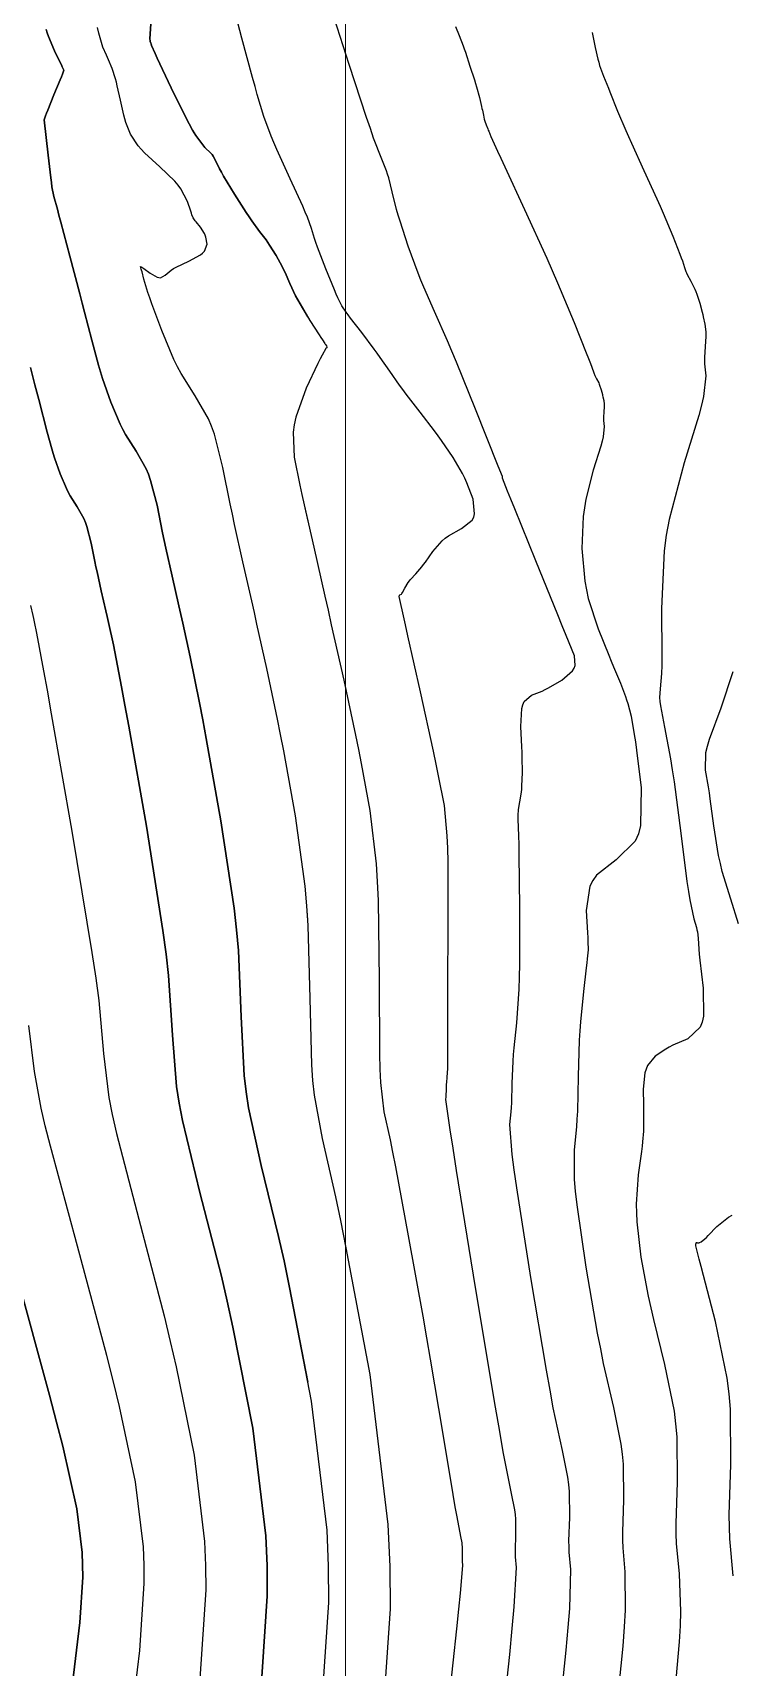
# Model space of a CAD drawing. Header units: metres. Extents: x 837117 to 838477, y 1189012 to 1191015.
# Drawn here: x 837863.3 to 837892.9, y 1189895.6 to 1189964.9 of the extents above; entities that cross this region are included whole.
import ezdxf

# ---------------------------------------------------------------- set-up
doc = ezdxf.new("R2010")
doc.units = ezdxf.units.M
doc.header["$LTSCALE"] = 0.3
doc.layers.add('COORD', color=7, linetype='Continuous', lineweight=20)
doc.layers.add('COTAS 10', color=1, linetype='Continuous')
doc.layers.add('COTAS INT', color=252, linetype='Continuous')

msp = doc.modelspace()

# ---------------------------------------------------------------- linework, layer by layer
at = {"layer": 'COORD'}
msp.add_line((837876.514, 1189013.872), (837876.514, 1191013.872), dxfattribs=at)
at = {"layer": 'COTAS 10'}
for points, elevation in [([(837875.434, 1189892.738), (837875.814, 1189898.371), (837875.801, 1189899.911), (837875.737, 1189901.443), (837875.079, 1189906.906), (837874.148, 1189911.73), (837873.912, 1189912.859), (837873.685, 1189913.898), (837872.945, 1189916.906), (837872.403, 1189919.347), (837872.301, 1189920.029), (837872.22, 1189920.714), (837872.101, 1189923.212), (837871.979, 1189926.015), (837871.896, 1189926.893), (837871.792, 1189927.815), (837871.236, 1189931.513), (837870.613, 1189935.007), (837870.466, 1189935.8), (837870.33, 1189936.518), (837869.931, 1189938.48), (837869.614, 1189939.896), (837869.53, 1189940.27), (837869.447, 1189940.635), (837869.162, 1189941.889), (837868.897, 1189943.081), (837868.827, 1189943.408), (837868.759, 1189943.734), (837868.525, 1189944.9), (837868.254, 1189945.956), (837868.162, 1189946.212), (837868.062, 1189946.452), (837867.643, 1189947.189), (837867.194, 1189947.894), (837867.076, 1189948.114), (837866.961, 1189948.345), (837866.569, 1189949.269), (837866.217, 1189950.278), (837866.128, 1189950.561), (837866.041, 1189950.847), (837865.756, 1189951.897), (837865.453, 1189953.091), (837865.356, 1189953.468), (837865.252, 1189953.865), (837864.83, 1189955.465), (837864.446, 1189956.905), (837864.366, 1189957.201), (837864.298, 1189957.452), (837864.151, 1189957.987), (837864.07, 1189958.405), (837864.044, 1189958.583), (837864.016, 1189958.787), (837863.901, 1189959.749), (837863.736, 1189961.238), (837863.798, 1189961.418), (837863.838, 1189961.521), (837863.888, 1189961.647), (837864.154, 1189962.297), (837864.419, 1189962.945), (837864.469, 1189963.071), (837864.509, 1189963.173), (837864.57, 1189963.349), (837864.506, 1189963.491), (837864.468, 1189963.572), (837864.42, 1189963.67), (837864.173, 1189964.176), (837863.916, 1189964.772), (837863.863, 1189964.926), (837863.817, 1189965.077)], 1810), ([(837863.817, 1189965.077), (837863.863, 1189964.926), (837863.916, 1189964.772), (837864.173, 1189964.176), (837864.42, 1189963.67), (837864.468, 1189963.572), (837864.506, 1189963.491), (837864.57, 1189963.349), (837864.509, 1189963.173), (837864.469, 1189963.071), (837864.419, 1189962.945), (837864.154, 1189962.297), (837863.888, 1189961.647), (837863.838, 1189961.521), (837863.798, 1189961.418), (837863.736, 1189961.238), (837863.901, 1189959.749), (837864.016, 1189958.787), (837864.044, 1189958.583), (837864.07, 1189958.405), (837864.151, 1189957.987), (837864.298, 1189957.452), (837864.366, 1189957.201), (837864.446, 1189956.905), (837864.83, 1189955.465), (837865.252, 1189953.865), (837865.356, 1189953.468), (837865.453, 1189953.091), (837865.756, 1189951.897), (837866.041, 1189950.847), (837866.128, 1189950.561), (837866.217, 1189950.278), (837866.569, 1189949.269), (837866.961, 1189948.345), (837867.076, 1189948.114), (837867.194, 1189947.894), (837867.643, 1189947.189), (837868.062, 1189946.452), (837868.162, 1189946.212), (837868.254, 1189945.956), (837868.525, 1189944.9), (837868.759, 1189943.734), (837868.827, 1189943.408), (837868.897, 1189943.081), (837869.162, 1189941.889), (837869.447, 1189940.635), (837869.53, 1189940.27), (837869.614, 1189939.896), (837869.931, 1189938.48), (837870.33, 1189936.518), (837870.466, 1189935.8), (837870.613, 1189935.007), (837871.236, 1189931.513), (837871.792, 1189927.815), (837871.896, 1189926.893), (837871.979, 1189926.015), (837872.101, 1189923.212), (837872.22, 1189920.714), (837872.301, 1189920.029), (837872.403, 1189919.347), (837872.945, 1189916.906), (837873.685, 1189913.898), (837873.912, 1189912.859), (837874.148, 1189911.73), (837874.923, 1189907.712)], 1810), ([(837881.183, 1189965.204), (837881.346, 1189964.825), (837881.506, 1189964.388), (837881.554, 1189964.25), (837881.604, 1189964.106), (837881.8, 1189963.525), (837881.988, 1189962.939), (837882.032, 1189962.79), (837882.074, 1189962.648), (837882.2, 1189962.186), (837882.29, 1189961.813), (837882.31, 1189961.728), (837882.328, 1189961.651), (837882.372, 1189961.435), (837882.408, 1189961.272), (837882.434, 1189961.184), (837882.489, 1189961.03), (837882.557, 1189960.863), (837882.578, 1189960.811), (837882.6, 1189960.756), (837882.688, 1189960.538), (837882.964, 1189959.921), (837883.104, 1189959.615), (837883.273, 1189959.25), (837884.111, 1189957.445), (837885.055, 1189955.379), (837885.289, 1189954.849), (837885.512, 1189954.338), (837886.219, 1189952.644), (837886.729, 1189951.367), (837886.828, 1189951.117), (837886.907, 1189950.913), (837887.041, 1189950.554), (837887.069, 1189950.47), (837887.082, 1189950.44), (837887.098, 1189950.406), (837887.174, 1189950.261), (837887.26, 1189950.089), (837887.281, 1189950.039), (837887.301, 1189949.987), (837887.365, 1189949.792), (837887.416, 1189949.6), (837887.428, 1189949.551), (837887.44, 1189949.503), (837887.474, 1189949.346), (837887.491, 1189949.184), (837887.493, 1189949.133), (837887.492, 1189949.08), (837887.477, 1189948.867), (837887.464, 1189948.633), (837887.465, 1189948.566), (837887.468, 1189948.498), (837887.495, 1189948.246), (837887.448, 1189947.805), (837887.404, 1189947.618), (837887.347, 1189947.402), (837887.03, 1189946.39), (837886.711, 1189945.152), (837886.653, 1189944.794), (837886.607, 1189944.43), (837886.55, 1189943.061), (837886.671, 1189941.682), (837886.738, 1189941.311), (837886.82, 1189940.945), (837887.233, 1189939.664), (837887.687, 1189938.55), (837887.794, 1189938.289), (837887.893, 1189938.049), (837888.182, 1189937.353), (837888.394, 1189936.798), (837888.445, 1189936.647), (837888.492, 1189936.497), (837888.633, 1189935.964), (837888.772, 1189935.177), (837888.818, 1189934.867), (837888.866, 1189934.517), (837889.068, 1189932.919), (837889.04, 1189931.32), (837888.944, 1189930.969), (837888.809, 1189930.657), (837888.001, 1189929.863), (837887.163, 1189929.21), (837887.009, 1189928.987), (837886.888, 1189928.746), (837886.734, 1189927.724), (837886.786, 1189926.773), (837886.795, 1189926.576), (837886.802, 1189926.409), (837886.809, 1189926.047), (837886.773, 1189925.672), (837886.754, 1189925.496), (837886.73, 1189925.29), (837886.609, 1189924.286), (837886.486, 1189922.998), (837886.46, 1189922.613), (837886.439, 1189922.216), (837886.394, 1189920.677), (837886.355, 1189919.215), (837886.338, 1189918.867), (837886.317, 1189918.543), (837886.218, 1189917.574), (837886.222, 1189916.317), (837886.266, 1189915.811), (837886.33, 1189915.236), (837886.714, 1189912.589), (837887.202, 1189909.794), (837887.331, 1189909.126), (837887.457, 1189908.504), (837887.89, 1189906.64), (837888.206, 1189905.089), (837888.259, 1189904.664), (837888.297, 1189904.242), (837888.308, 1189902.733), (837888.266, 1189901.355), (837888.269, 1189901.015), (837888.28, 1189900.693), (837888.374, 1189899.68), (837888.384, 1189898.055), (837888.342, 1189897.346), (837888.28, 1189896.526), (837887.894, 1189892.631)], 1820)]:
    msp.add_lwpolyline(points, dxfattribs=dict(at, elevation=elevation))
at = {"layer": 'COTAS INT'}
for points, elevation in [([(837874.923, 1189957.065), (837874.903, 1189957.123), (837874.815, 1189957.334), (837874.708, 1189957.578), (837874.177, 1189958.738), (837873.613, 1189959.98), (837873.486, 1189960.277), (837873.371, 1189960.553), (837873.062, 1189961.381), (837872.78, 1189962.314), (837872.683, 1189962.657), (837872.576, 1189963.036), (837872.12, 1189964.71), (837871.711, 1189966.279)], 1816), ([(837882.882, 1189890.555), (837883.485, 1189896.167), (837883.595, 1189897.273), (837883.68, 1189898.184), (837883.779, 1189899.856), (837883.737, 1189900.313), (837883.732, 1189900.458), (837883.73, 1189900.611), (837883.75, 1189901.233), (837883.744, 1189901.914), (837883.727, 1189902.105), (837883.703, 1189902.297), (837883.561, 1189902.997), (837883.214, 1189904.766), (837883.061, 1189905.632), (837882.884, 1189906.66), (837882.039, 1189911.733), (837881.234, 1189916.688), (837881.082, 1189917.642), (837880.96, 1189918.415), (837880.776, 1189919.697), (837880.788, 1189919.818), (837880.79, 1189919.859), (837880.793, 1189919.902), (837880.798, 1189920.084), (837880.805, 1189920.295), (837880.81, 1189920.356), (837880.814, 1189920.419), (837880.839, 1189920.656), (837880.862, 1189921.024), (837880.865, 1189921.168), (837880.868, 1189921.332), (837880.866, 1189922.078), (837880.862, 1189923.38), (837880.864, 1189923.895), (837880.866, 1189924.476), (837880.881, 1189927.132), (837880.869, 1189929.784), (837880.854, 1189930.364), (837880.834, 1189930.877), (837880.718, 1189932.17), (837880.471, 1189933.429), (837880.368, 1189933.92), (837880.25, 1189934.473), (837879.699, 1189936.984), (837879.169, 1189939.359), (837879.065, 1189939.826), (837878.979, 1189940.21), (837878.823, 1189940.91), (837878.802, 1189941.037), (837878.801, 1189941.06), (837878.804, 1189941.078), (837878.831, 1189941.099), (837878.89, 1189941.136), (837878.912, 1189941.164), (837878.936, 1189941.199), (837879.041, 1189941.388), (837879.184, 1189941.627), (837879.232, 1189941.693), (837879.283, 1189941.759), (837879.497, 1189941.998), (837879.753, 1189942.288), (837879.831, 1189942.386), (837879.912, 1189942.492), (837880.231, 1189942.939), (837880.624, 1189943.391), (837880.751, 1189943.501), (837880.887, 1189943.603), (837881.445, 1189943.913), (837881.892, 1189944.265), (837881.958, 1189944.393), (837881.999, 1189944.534), (837881.937, 1189945.155), (837881.669, 1189945.858), (837881.58, 1189946.051), (837881.484, 1189946.243), (837881.082, 1189946.931), (837880.598, 1189947.641), (837880.449, 1189947.847), (837880.295, 1189948.057), (837879.688, 1189948.849), (837879.097, 1189949.613), (837878.953, 1189949.806), (837878.817, 1189949.991), (837878.396, 1189950.59), (837877.992, 1189951.172), (837877.866, 1189951.346), (837877.735, 1189951.525), (837877.21, 1189952.221), (837876.738, 1189952.84), (837876.639, 1189952.972), (837876.554, 1189953.086), (837876.363, 1189953.357), (837876.198, 1189953.693), (837876.13, 1189953.85), (837876.052, 1189954.034), (837875.69, 1189954.926), (837875.337, 1189955.84), (837875.265, 1189956.038), (837875.203, 1189956.212), (837875.075, 1189956.637), (837874.903, 1189957.123), (837874.815, 1189957.334), (837874.708, 1189957.578), (837874.177, 1189958.738), (837873.613, 1189959.98), (837873.486, 1189960.277), (837873.371, 1189960.553), (837873.062, 1189961.381), (837872.78, 1189962.314), (837872.683, 1189962.657), (837872.576, 1189963.036), (837872.12, 1189964.71), (837871.711, 1189966.279)], 1816), ([(837885.388, 1189891.593), (837885.883, 1189896.347), (837885.969, 1189897.31), (837886.032, 1189898.119), (837886.077, 1189899.768), (837886.008, 1189900.503), (837886.001, 1189900.736), (837885.998, 1189900.983), (837886.029, 1189901.983), (837886.021, 1189903.078), (837885.993, 1189903.385), (837885.955, 1189903.693), (837885.725, 1189904.818), (837885.335, 1189906.635), (837885.196, 1189907.379), (837885.043, 1189908.227), (837884.377, 1189912.161), (837883.782, 1189915.962), (837883.674, 1189916.727), (837883.591, 1189917.366), (837883.497, 1189918.636), (837883.553, 1189919.18), (837883.564, 1189919.363), (837883.574, 1189919.559), (837883.596, 1189920.38), (837883.631, 1189921.33), (837883.65, 1189921.607), (837883.672, 1189921.889), (837883.784, 1189922.959), (837883.888, 1189924.382), (837883.906, 1189924.888), (837883.918, 1189925.442), (837883.921, 1189927.846), (837883.892, 1189930.075), (837883.884, 1189930.518), (837883.877, 1189930.887), (837883.851, 1189931.592), (837883.846, 1189931.836), (837883.852, 1189931.913), (837883.861, 1189931.995), (837883.919, 1189932.327), (837883.983, 1189932.736), (837883.995, 1189932.866), (837884.006, 1189933.003), (837884.024, 1189933.559), (837884.018, 1189934.226), (837884.012, 1189934.433), (837884.004, 1189934.65), (837883.962, 1189935.515), (837884, 1189936.284), (837884.042, 1189936.441), (837884.098, 1189936.573), (837884.414, 1189936.848), (837884.859, 1189937.017), (837884.995, 1189937.082), (837885.137, 1189937.156), (837885.697, 1189937.488), (837886.143, 1189937.879), (837886.214, 1189937.99), (837886.261, 1189938.101), (837886.237, 1189938.512), (837885.879, 1189939.383), (837885.714, 1189939.785), (837885.522, 1189940.256), (837884.594, 1189942.539), (837883.7, 1189944.742), (837883.529, 1189945.163), (837883.392, 1189945.503), (837883.174, 1189946.05), (837883.174, 1189946.064), (837883.175, 1189946.067), (837883.175, 1189946.071), (837883.179, 1189946.083), (837883.182, 1189946.093), (837883.182, 1189946.095), (837883.183, 1189946.097), (837883.183, 1189946.114), (837883.182, 1189946.117), (837883.181, 1189946.119), (837883.181, 1189946.12), (837883.18, 1189946.121), (837883.179, 1189946.123), (837883.179, 1189946.124), (837883.003, 1189946.562), (837882.034, 1189948.978), (837881.222, 1189950.971), (837881.027, 1189951.438), (837880.844, 1189951.867), (837880.293, 1189953.111), (837879.838, 1189954.146), (837879.717, 1189954.444), (837879.598, 1189954.748), (837879.184, 1189955.884), (837878.836, 1189956.948), (837878.758, 1189957.205), (837878.688, 1189957.447), (837878.503, 1189958.185), (837878.355, 1189958.784), (837878.308, 1189958.938), (837878.258, 1189959.086), (837878.059, 1189959.579), (837877.715, 1189960.472), (837877.574, 1189960.873), (837877.414, 1189961.341), (837876.67, 1189963.585), (837875.908, 1189965.964)], 1818), ([(837874.923, 1189927.321), (837874.881, 1189927.917), (837874.805, 1189928.754), (837874.397, 1189931.732), (837873.899, 1189934.481), (837873.767, 1189935.173), (837873.637, 1189935.836), (837873.187, 1189937.981), (837872.766, 1189939.862), (837872.654, 1189940.358), (837872.544, 1189940.844), (837872.166, 1189942.508), (837871.814, 1189944.091), (837871.722, 1189944.526), (837871.631, 1189944.959), (837871.32, 1189946.507), (837870.96, 1189947.908), (837870.838, 1189948.248), (837870.706, 1189948.567), (837870.149, 1189949.546), (837869.553, 1189950.482), (837869.396, 1189950.775), (837869.244, 1189951.081), (837868.723, 1189952.309), (837868.306, 1189953.446), (837868.218, 1189953.696), (837868.142, 1189953.918), (837867.969, 1189954.485), (837867.889, 1189954.801), (837867.873, 1189954.864), (837867.859, 1189954.917), (837867.83, 1189955.022), (837867.883, 1189955.001), (837867.922, 1189954.974), (837867.971, 1189954.939), (837868.234, 1189954.737), (837868.532, 1189954.566), (837868.603, 1189954.551), (837868.669, 1189954.55), (837868.867, 1189954.66), (837869.121, 1189954.872), (837869.223, 1189954.935), (837869.338, 1189955), (837869.868, 1189955.249), (837870.364, 1189955.519), (837870.458, 1189955.596), (837870.533, 1189955.675), (837870.647, 1189955.971), (837870.599, 1189956.267), (837870.571, 1189956.347), (837870.538, 1189956.425), (837870.363, 1189956.698), (837870.186, 1189956.918), (837870.15, 1189956.964), (837870.12, 1189957.003), (837870.059, 1189957.085), (837870.007, 1189957.216), (837869.983, 1189957.285), (837869.955, 1189957.368), (837869.818, 1189957.785), (837869.538, 1189958.319), (837869.419, 1189958.475), (837869.283, 1189958.636), (837868.643, 1189959.247), (837867.992, 1189959.847), (837867.85, 1189960), (837867.723, 1189960.148), (837867.402, 1189960.637), (837867.205, 1189961.133), (837867.157, 1189961.286), (837867.111, 1189961.445), (837866.97, 1189962.076), (837866.841, 1189962.691), (837866.804, 1189962.841), (837866.766, 1189962.982), (837866.624, 1189963.414), (837866.473, 1189963.782), (837866.43, 1189963.882), (837866.386, 1189963.98), (837866.222, 1189964.328), (837866.054, 1189964.915), (837866.007, 1189965.165)], 1812), ([(837877.981, 1189891.54), (837878.423, 1189898.102), (837878.408, 1189899.896), (837878.334, 1189901.681), (837877.567, 1189908.046), (837876.553, 1189913.413), (837876.323, 1189914.568), (837876.115, 1189915.581), (837875.544, 1189918.046), (837875.203, 1189919.888), (837875.14, 1189920.508), (837875.091, 1189921.176), (837875.024, 1189923.987), (837874.941, 1189927.075), (837874.881, 1189927.917), (837874.805, 1189928.754), (837874.397, 1189931.732), (837873.899, 1189934.481), (837873.767, 1189935.173), (837873.637, 1189935.836), (837873.187, 1189937.981), (837872.766, 1189939.862), (837872.654, 1189940.358), (837872.544, 1189940.844), (837872.166, 1189942.508), (837871.814, 1189944.091), (837871.722, 1189944.526), (837871.631, 1189944.959), (837871.32, 1189946.507), (837870.96, 1189947.908), (837870.838, 1189948.248), (837870.706, 1189948.567), (837870.149, 1189949.546), (837869.553, 1189950.482), (837869.396, 1189950.775), (837869.244, 1189951.081), (837868.723, 1189952.309), (837868.306, 1189953.446), (837868.218, 1189953.696), (837868.142, 1189953.918), (837867.969, 1189954.485), (837867.889, 1189954.801), (837867.873, 1189954.864), (837867.859, 1189954.917), (837867.83, 1189955.022), (837867.883, 1189955.001), (837867.922, 1189954.974), (837867.971, 1189954.939), (837868.234, 1189954.737), (837868.532, 1189954.566), (837868.603, 1189954.551), (837868.669, 1189954.55), (837868.867, 1189954.66), (837869.121, 1189954.872), (837869.223, 1189954.935), (837869.338, 1189955), (837869.868, 1189955.249), (837870.364, 1189955.519), (837870.458, 1189955.596), (837870.533, 1189955.675), (837870.647, 1189955.971), (837870.599, 1189956.267), (837870.571, 1189956.347), (837870.538, 1189956.425), (837870.363, 1189956.698), (837870.186, 1189956.918), (837870.15, 1189956.964), (837870.12, 1189957.003), (837870.059, 1189957.085), (837870.007, 1189957.216), (837869.983, 1189957.285), (837869.955, 1189957.368), (837869.818, 1189957.785), (837869.538, 1189958.319), (837869.419, 1189958.475), (837869.283, 1189958.636), (837868.643, 1189959.247), (837867.992, 1189959.847), (837867.85, 1189960), (837867.723, 1189960.148), (837867.402, 1189960.637), (837867.205, 1189961.133), (837867.157, 1189961.286), (837867.111, 1189961.445), (837866.97, 1189962.076), (837866.841, 1189962.691), (837866.804, 1189962.841), (837866.766, 1189962.982), (837866.624, 1189963.414), (837866.473, 1189963.782), (837866.43, 1189963.882), (837866.386, 1189963.98), (837866.222, 1189964.328), (837866.054, 1189964.915), (837866.007, 1189965.165)], 1812), ([(837874.923, 1189952.889), (837874.591, 1189953.438), (837874.494, 1189953.612), (837874.406, 1189953.777), (837874.161, 1189954.303), (837873.958, 1189954.771), (837873.895, 1189954.9), (837873.831, 1189955.029), (837873.575, 1189955.491), (837873.302, 1189955.928), (837873.226, 1189956.041), (837873.15, 1189956.15), (837872.874, 1189956.515), (837872.543, 1189956.965), (837872.432, 1189957.128), (837872.313, 1189957.308), (837871.812, 1189958.096), (837871.352, 1189958.856), (837871.259, 1189959.019), (837871.18, 1189959.16), (837871.019, 1189959.497), (837870.909, 1189959.707), (837870.862, 1189959.769), (837870.808, 1189959.832), (837870.556, 1189960.073), (837870.173, 1189960.577), (837870.037, 1189960.806), (837869.888, 1189961.074), (837869.24, 1189962.365), (837868.649, 1189963.615), (837868.535, 1189963.857), (837868.444, 1189964.054), (837868.294, 1189964.39), (837868.286, 1189964.427), (837868.284, 1189964.436), (837868.281, 1189964.445), (837868.273, 1189964.471), (837868.264, 1189964.494), (837868.258, 1189964.506), (837868.248, 1189964.527), (837868.238, 1189964.563), (837868.235, 1189964.578), (837868.232, 1189964.596), (837868.222, 1189964.678), (837868.267, 1189965.314)], 1814), ([(837868.267, 1189965.314), (837868.222, 1189964.678), (837868.232, 1189964.596), (837868.235, 1189964.578), (837868.238, 1189964.563), (837868.248, 1189964.527), (837868.258, 1189964.506), (837868.264, 1189964.494), (837868.273, 1189964.471), (837868.281, 1189964.445), (837868.284, 1189964.436), (837868.286, 1189964.427), (837868.294, 1189964.39), (837868.444, 1189964.054), (837868.535, 1189963.857), (837868.649, 1189963.615), (837869.24, 1189962.365), (837869.888, 1189961.074), (837870.037, 1189960.806), (837870.173, 1189960.577), (837870.556, 1189960.073), (837870.808, 1189959.832), (837870.862, 1189959.769), (837870.909, 1189959.707), (837871.019, 1189959.497), (837871.18, 1189959.16), (837871.259, 1189959.019), (837871.352, 1189958.856), (837871.812, 1189958.096), (837872.313, 1189957.308), (837872.432, 1189957.128), (837872.543, 1189956.965), (837872.874, 1189956.515), (837873.15, 1189956.15), (837873.226, 1189956.041), (837873.302, 1189955.928), (837873.575, 1189955.491), (837873.831, 1189955.029), (837873.895, 1189954.9), (837873.958, 1189954.771), (837874.161, 1189954.303), (837874.406, 1189953.777), (837874.494, 1189953.612), (837874.591, 1189953.438), (837875.014, 1189952.74), (837875.402, 1189952.131), (837875.477, 1189952.014), (837875.538, 1189951.918), (837875.641, 1189951.759), (837875.659, 1189951.735), (837875.666, 1189951.725), (837875.673, 1189951.714), (837875.71, 1189951.66), (837875.733, 1189951.603), (837875.733, 1189951.59), (837875.729, 1189951.578), (837875.692, 1189951.543), (837875.53, 1189951.268), (837875.448, 1189951.105), (837875.349, 1189950.905), (837874.858, 1189949.865), (837874.415, 1189948.635), (837874.347, 1189948.314), (837874.303, 1189948.001), (837874.342, 1189946.944), (837874.586, 1189945.75), (837874.672, 1189945.351), (837874.766, 1189944.922), (837875.17, 1189943.127), (837875.642, 1189941.052), (837875.778, 1189940.447), (837875.918, 1189939.828), (837876.443, 1189937.482), (837876.943, 1189935.154), (837877.067, 1189934.547), (837877.185, 1189933.955), (837877.558, 1189931.951), (837877.819, 1189929.694), (837877.866, 1189928.942), (837877.903, 1189928.135), (837877.947, 1189924.763), (837877.961, 1189921.638), (837877.979, 1189920.987), (837878.004, 1189920.429), (837878.142, 1189919.185), (837878.411, 1189917.991), (837878.517, 1189917.463), (837878.637, 1189916.851), (837879.185, 1189913.928), (837879.798, 1189910.52), (837879.959, 1189909.601), (837880.116, 1189908.694), (837880.651, 1189905.507), (837881.076, 1189902.947), (837881.163, 1189902.435), (837881.237, 1189902.008), (837881.396, 1189901.175), (837881.452, 1189900.901), (837881.461, 1189900.825), (837881.468, 1189900.751), (837881.47, 1189900.484), (837881.463, 1189900.24), (837881.463, 1189900.18), (837881.465, 1189900.123), (837881.482, 1189899.943), (837881.385, 1189898.772), (837881.316, 1189898.09), (837881.228, 1189897.253), (837880.757, 1189892.935)], 1814), ([(837886.983, 1189964.952), (837887.117, 1189964.304), (837887.225, 1189963.815), (837887.262, 1189963.683), (837887.301, 1189963.552), (837887.468, 1189963.091), (837887.672, 1189962.589), (837887.735, 1189962.433), (837888.065, 1189961.613), (837888.409, 1189960.798), (837888.525, 1189960.534), (837888.651, 1189960.252), (837889.182, 1189959.094), (837889.729, 1189957.896), (837889.865, 1189957.589), (837889.994, 1189957.292), (837890.404, 1189956.311), (837890.704, 1189955.552), (837890.763, 1189955.396), (837890.812, 1189955.264), (837890.903, 1189954.983), (837890.959, 1189954.816), (837890.986, 1189954.756), (837891.017, 1189954.69), (837891.169, 1189954.402), (837891.338, 1189954.059), (837891.38, 1189953.959), (837891.421, 1189953.856), (837891.548, 1189953.467), (837891.65, 1189953.085), (837891.675, 1189952.987), (837891.697, 1189952.893), (837891.765, 1189952.58), (837891.8, 1189952.257), (837891.802, 1189952.157), (837891.801, 1189952.051), (837891.771, 1189951.627), (837891.745, 1189951.16), (837891.747, 1189951.027), (837891.753, 1189950.892), (837891.806, 1189950.39), (837891.713, 1189949.512), (837891.626, 1189949.14), (837891.512, 1189948.712), (837890.882, 1189946.697), (837890.246, 1189944.302), (837890.129, 1189943.634), (837890.037, 1189942.963), (837889.918, 1189940.523), (837889.938, 1189938.507), (837889.935, 1189938.105), (837889.927, 1189937.77), (837889.864, 1189937.121), (837889.839, 1189936.743), (837889.855, 1189936.579), (837889.881, 1189936.389), (837890.057, 1189935.486), (837890.308, 1189934.146), (837890.381, 1189933.679), (837890.456, 1189933.172), (837890.739, 1189930.996), (837891.002, 1189928.951), (837891.064, 1189928.527), (837891.123, 1189928.164), (837891.295, 1189927.363), (837891.409, 1189926.995), (837891.43, 1189926.904), (837891.448, 1189926.817), (837891.473, 1189926.546), (837891.504, 1189926.074), (837891.526, 1189925.862), (837891.552, 1189925.615), (837891.694, 1189924.426), (837891.701, 1189923.232), (837891.643, 1189922.982), (837891.56, 1189922.766), (837891.042, 1189922.274), (837890.411, 1189922.001), (837890.256, 1189921.922), (837890.109, 1189921.842), (837889.65, 1189921.543), (837889.327, 1189921.14), (837889.267, 1189920.995), (837889.219, 1189920.836), (837889.15, 1189920.138), (837889.16, 1189919.47), (837889.162, 1189919.329), (837889.163, 1189919.207), (837889.166, 1189918.925), (837889.165, 1189918.743), (837889.165, 1189918.684), (837889.164, 1189918.621), (837889.161, 1189918.362), (837889.125, 1189917.905), (837889.104, 1189917.718), (837889.077, 1189917.504), (837888.939, 1189916.513), (837888.853, 1189915.269), (837888.859, 1189914.896), (837888.877, 1189914.511), (837889.051, 1189913.017), (837889.362, 1189911.361), (837889.466, 1189910.873), (837889.579, 1189910.373), (837890.054, 1189908.462), (837890.457, 1189906.485), (837890.525, 1189905.944), (837890.573, 1189905.405), (837890.588, 1189903.482), (837890.533, 1189901.727), (837890.538, 1189901.293), (837890.551, 1189900.883), (837890.671, 1189899.593), (837890.737, 1189897.99), (837890.716, 1189897.383), (837890.678, 1189896.705), (837890.4, 1189893.668)], 1822), ([(837872.888, 1189893.936), (837873.204, 1189898.64), (837873.193, 1189899.926), (837873.14, 1189901.205), (837872.59, 1189905.766), (837871.742, 1189910.047), (837871.501, 1189911.15), (837871.256, 1189912.216), (837870.347, 1189915.766), (837869.603, 1189918.806), (837869.462, 1189919.551), (837869.349, 1189920.253), (837869.178, 1189922.436), (837869.017, 1189924.955), (837868.911, 1189925.868), (837868.778, 1189926.876), (837868.075, 1189931.294), (837867.327, 1189935.533), (837867.165, 1189936.427), (837867.023, 1189937.199), (837866.675, 1189938.978), (837866.462, 1189939.93), (837866.405, 1189940.181), (837866.35, 1189940.427), (837866.158, 1189941.269), (837865.98, 1189942.071), (837865.933, 1189942.291), (837865.887, 1189942.51), (837865.73, 1189943.294), (837865.548, 1189944.003), (837865.486, 1189944.175), (837865.419, 1189944.337), (837865.137, 1189944.832), (837864.835, 1189945.306), (837864.756, 1189945.454), (837864.679, 1189945.609), (837864.416, 1189946.23), (837864.179, 1189946.908), (837864.119, 1189947.099), (837864.06, 1189947.291), (837863.869, 1189947.996), (837863.509, 1189949.387), (837863.344, 1189950.012), (837863.152, 1189950.74)], 1808), ([(837863.152, 1189950.74), (837863.344, 1189950.012), (837863.509, 1189949.387), (837863.869, 1189947.996), (837864.06, 1189947.291), (837864.119, 1189947.099), (837864.179, 1189946.908), (837864.416, 1189946.23), (837864.679, 1189945.609), (837864.756, 1189945.454), (837864.835, 1189945.306), (837865.137, 1189944.832), (837865.419, 1189944.337), (837865.486, 1189944.175), (837865.548, 1189944.003), (837865.73, 1189943.294), (837865.887, 1189942.51), (837865.933, 1189942.291), (837865.98, 1189942.071), (837866.158, 1189941.269), (837866.35, 1189940.427), (837866.405, 1189940.181), (837866.462, 1189939.93), (837866.675, 1189938.978), (837867.023, 1189937.199), (837867.165, 1189936.427), (837867.327, 1189935.533), (837868.075, 1189931.294), (837868.778, 1189926.876), (837868.911, 1189925.868), (837869.017, 1189924.955), (837869.178, 1189922.436), (837869.349, 1189920.253), (837869.462, 1189919.551), (837869.603, 1189918.806), (837870.347, 1189915.766), (837871.256, 1189912.216), (837871.501, 1189911.15), (837871.742, 1189910.047), (837872.59, 1189905.766), (837873.14, 1189901.205), (837873.193, 1189899.926), (837873.204, 1189898.64), (837872.888, 1189893.936)], 1808), ([(837874.923, 1189950.004), (837874.858, 1189949.865), (837874.415, 1189948.635), (837874.347, 1189948.314), (837874.303, 1189948.001), (837874.342, 1189946.944), (837874.586, 1189945.75), (837874.672, 1189945.351), (837874.766, 1189944.922), (837874.923, 1189944.222)], 1814), ([(837863.154, 1189940.65), (837863.252, 1189940.219), (837863.281, 1189940.093), (837863.31, 1189939.964), (837863.419, 1189939.477), (837863.717, 1189937.881), (837863.865, 1189937.053), (837864.041, 1189936.059), (837864.915, 1189931.076), (837865.764, 1189925.937), (837865.926, 1189924.844), (837866.055, 1189923.895), (837866.255, 1189921.66), (837866.479, 1189919.791), (837866.623, 1189919.072), (837866.802, 1189918.266), (837867.749, 1189914.627), (837868.827, 1189910.533), (837869.089, 1189909.44), (837869.337, 1189908.365), (837870.102, 1189904.627), (837870.543, 1189900.967), (837870.586, 1189899.94), (837870.595, 1189898.908), (837870.341, 1189895.135)], 1806), ([(837863.154, 1189940.65), (837863.252, 1189940.219), (837863.281, 1189940.093), (837863.31, 1189939.964), (837863.419, 1189939.477), (837863.717, 1189937.881), (837863.865, 1189937.053), (837864.041, 1189936.059), (837864.915, 1189931.076), (837865.764, 1189925.937), (837865.926, 1189924.844), (837866.055, 1189923.895), (837866.255, 1189921.66), (837866.479, 1189919.791), (837866.623, 1189919.072), (837866.802, 1189918.266), (837867.749, 1189914.627), (837868.827, 1189910.533), (837869.089, 1189909.44), (837869.337, 1189908.365), (837870.102, 1189904.627), (837870.543, 1189900.967), (837870.586, 1189899.94), (837870.595, 1189898.908), (837870.341, 1189895.135)], 1806), ([(837875.642, 1189941.052), (837875.778, 1189940.447), (837875.918, 1189939.828), (837876.443, 1189937.482), (837876.943, 1189935.154), (837877.067, 1189934.547), (837877.185, 1189933.955), (837877.558, 1189931.951), (837877.819, 1189929.694), (837877.866, 1189928.942), (837877.903, 1189928.135), (837877.947, 1189924.763), (837877.961, 1189921.638), (837877.979, 1189920.987), (837878.004, 1189920.429), (837878.142, 1189919.185), (837878.411, 1189917.991), (837878.517, 1189917.463), (837878.637, 1189916.851), (837879.185, 1189913.928), (837879.798, 1189910.52), (837879.959, 1189909.601), (837880.116, 1189908.694), (837880.651, 1189905.507), (837881.076, 1189902.947), (837881.163, 1189902.435), (837881.237, 1189902.008), (837881.396, 1189901.175), (837881.452, 1189900.901), (837881.461, 1189900.825), (837881.468, 1189900.751), (837881.47, 1189900.484), (837881.463, 1189900.24), (837881.463, 1189900.18), (837881.465, 1189900.123), (837881.482, 1189899.943), (837881.385, 1189898.772), (837881.316, 1189898.09), (837881.228, 1189897.253), (837880.757, 1189892.935)], 1814), ([(837893.185, 1189927.152), (837892.859, 1189928.203), (837892.501, 1189929.372), (837892.42, 1189929.705), (837892.346, 1189930.043), (837892.142, 1189931.301), (837891.993, 1189932.446), (837891.954, 1189932.713), (837891.916, 1189932.958), (837891.784, 1189933.663), (837891.809, 1189934.413), (837891.87, 1189934.686), (837891.954, 1189934.988), (837892.451, 1189936.316), (837892.967, 1189937.855)], 1824), ([(837867.405, 1189893.053), (837867.794, 1189896.333), (837867.985, 1189899.177), (837867.979, 1189899.955), (837867.946, 1189900.729), (837867.614, 1189903.487), (837866.931, 1189906.682), (837866.678, 1189907.731), (837866.397, 1189908.851), (837865.15, 1189913.487), (837864.002, 1189917.725), (837863.784, 1189918.593), (837863.608, 1189919.329), (837863.332, 1189920.884), (837863.093, 1189922.835)], 1804), ([(837867.405, 1189893.053), (837867.794, 1189896.333), (837867.985, 1189899.177), (837867.979, 1189899.955), (837867.946, 1189900.729), (837867.614, 1189903.487), (837866.931, 1189906.682), (837866.678, 1189907.731), (837866.397, 1189908.851), (837865.15, 1189913.487), (837864.002, 1189917.725), (837863.784, 1189918.593), (837863.608, 1189919.329), (837863.332, 1189920.884), (837863.093, 1189922.835)], 1804), ([(837892.969, 1189899.505), (837892.823, 1189901.073), (837892.807, 1189901.572), (837892.801, 1189902.098), (837892.867, 1189904.232), (837892.849, 1189906.569), (837892.791, 1189907.224), (837892.709, 1189907.881), (837892.219, 1189910.283), (837891.701, 1189912.242), (837891.601, 1189912.621), (837891.521, 1189912.928), (837891.388, 1189913.445), (837891.382, 1189913.496), (837891.382, 1189913.523), (837891.385, 1189913.569), (837891.391, 1189913.605), (837891.393, 1189913.613), (837891.395, 1189913.619), (837891.4, 1189913.632), (837891.412, 1189913.635), (837891.418, 1189913.635), (837891.425, 1189913.634), (837891.457, 1189913.626), (837891.504, 1189913.625), (837891.521, 1189913.629), (837891.538, 1189913.634), (837891.613, 1189913.664), (837891.765, 1189913.789), (837891.832, 1189913.853), (837891.909, 1189913.93), (837892.277, 1189914.315), (837892.768, 1189914.715), (837892.924, 1189914.802)], 1824), ([(837864.933, 1189894.822), (837865.247, 1189897.531), (837865.376, 1189899.446), (837865.371, 1189899.97), (837865.349, 1189900.491), (837865.126, 1189902.348), (837864.526, 1189905), (837864.267, 1189906.021), (837863.968, 1189907.168), (837862.552, 1189912.348)], 1802), ([(837862.552, 1189912.348), (837863.968, 1189907.168), (837864.267, 1189906.021), (837864.526, 1189905), (837865.126, 1189902.348), (837865.349, 1189900.491), (837865.371, 1189899.97), (837865.376, 1189899.446), (837865.247, 1189897.531), (837864.933, 1189894.822)], 1802)]:
    msp.add_lwpolyline(points, dxfattribs=dict(at, elevation=elevation))

doc.saveas('drawing.dxf')
